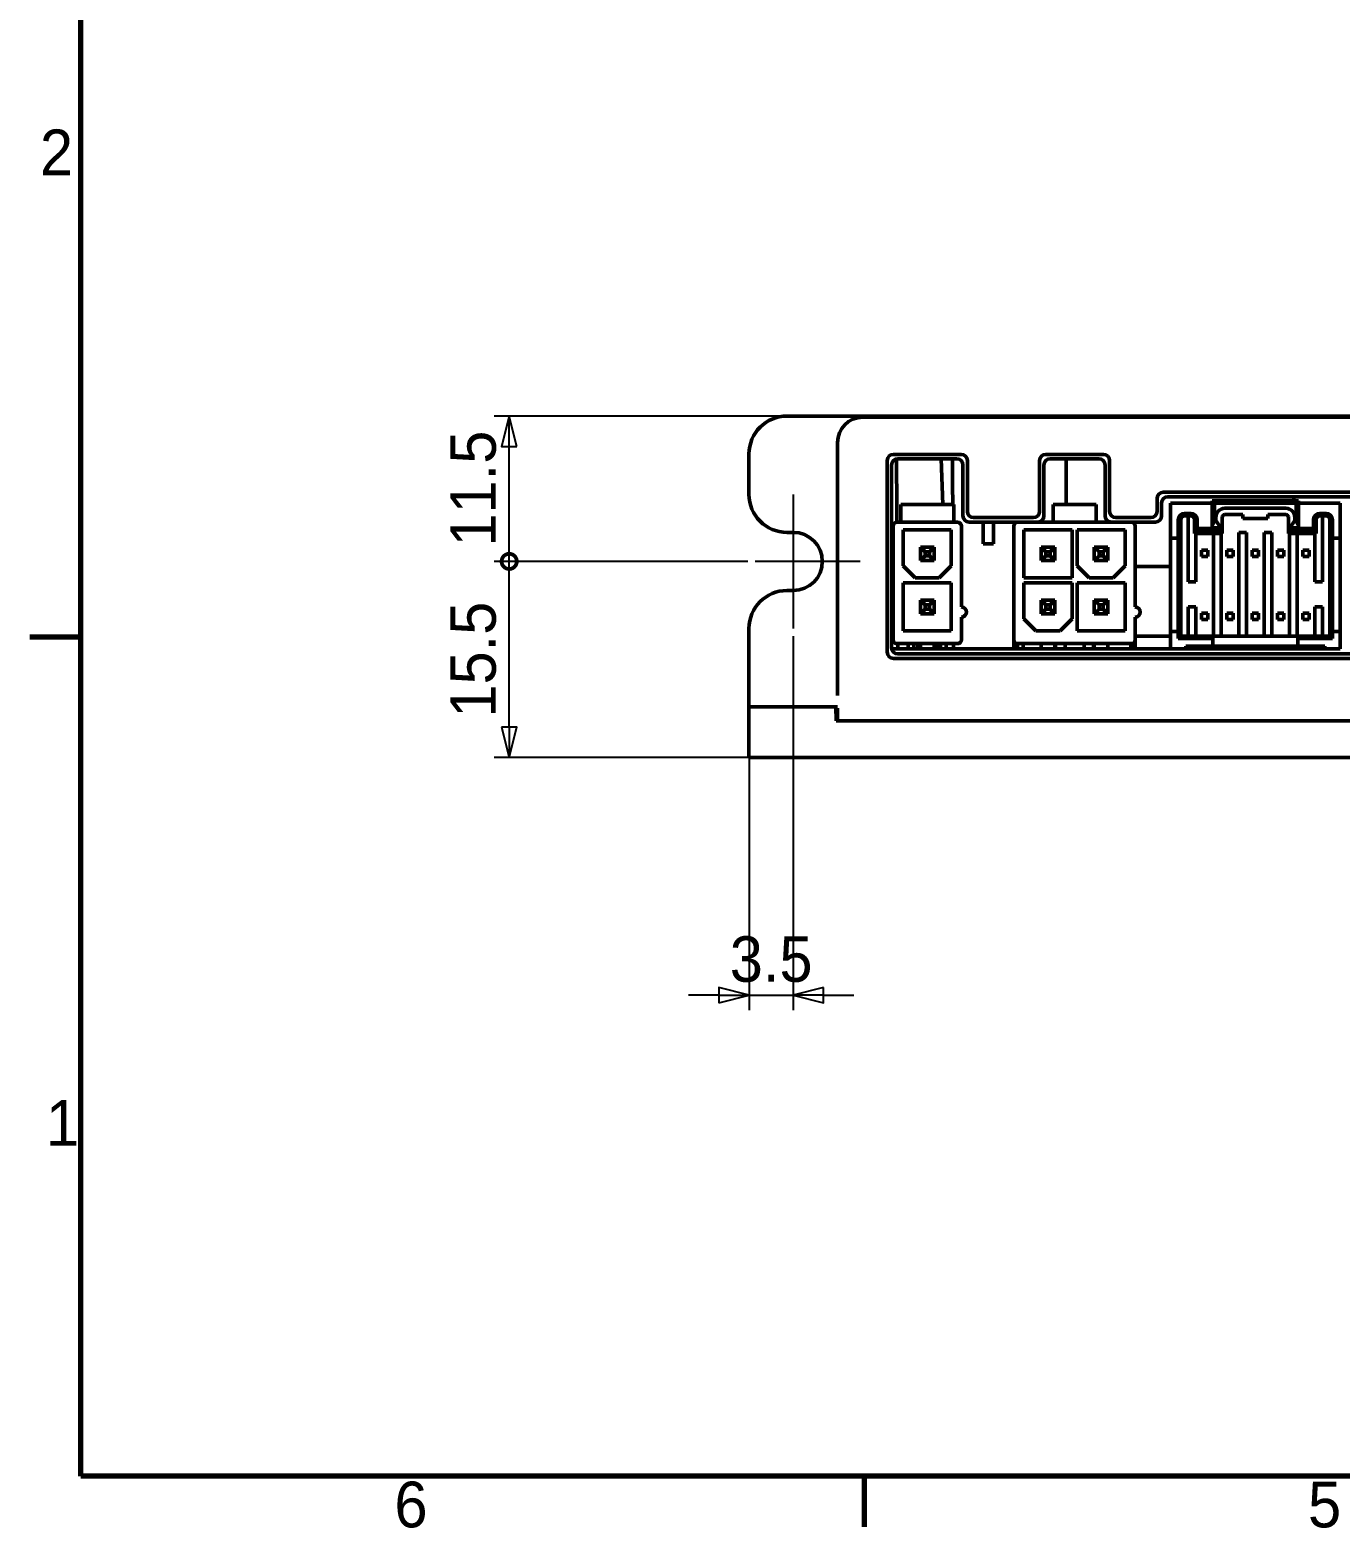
# Model space of a CAD drawing. Header units: millimetres. Extents: x 29 to 1149, y -40 to 354.
# Drawn here: x 34.9 to 138.5, y 53.9 to 172.4 of the extents above; entities that cross this region are included whole.
import ezdxf

# ---------------------------------------------------------------- set-up
doc = ezdxf.new("R2010")
doc.units = ezdxf.units.MM
doc.header["$LTSCALE"] = 1.2
doc.layers.get('0').update_dxf_attribs({"lineweight": 25})
doc.layers.add('경계(ISO)', color=7, linetype='Continuous', lineweight=70)
doc.layers.add('외형선(ISO)', color=7, linetype='Continuous', lineweight=50)
doc.layers.add('중심 표식(ISO)', color=3, linetype='Continuous', lineweight=25, true_color=0x00ff00)
doc.layers.add('치수(ISO)', color=1, linetype='Continuous', lineweight=25, true_color=0xff0000)
doc.styles.get("Standard").update_dxf_attribs({"font": ''})
doc.styles.add('레이블 문자 (JIS)', font='')
doc.styles.get('Standard').set_extended_font_data('Gulim')
doc.styles.get('레이블 문자 (JIS)').set_extended_font_data('Gulim')
doc.dimstyles.new('복사 대상기본값 (JIS)', dxfattribs={"dimscale": 1.2, "dimtxt": 3, "dimasz": 2, "dimexe": 1, "dimexo": 0.5, "dimgap": 0.8, "dimtad": 1, "dimdsep": 46, "dimtxsty": '레이블 문자 (JIS)', "dimblk": 'Filled-1', "dimcen": 0.09, "dimdle": 10, "dimclrd": 256, "dimclre": 256, "dimclrt": 256, "dimazin": 2, "dimtfac": 0.666667, "dimtmove": 0, "dimatfit": 3, "dimldrblk": 'OPEN', "dimfxl": 1, "dimtolj": 1, "dimtzin": 0, "dimlwd": -1, "dimlwe": -1, "dimarcsym": 0})

# ---------------------------------------------------------------- blocks, each defined once
blk = doc.blocks.new('Filled-1')
at = {"color": 0}
for p, q in [((0, 0), (-1, 0.25)), ((-1, 0.25), (-1, -0.25)), ((-1, 0), (0, 0)), ((-1, -0.25), (0, 0))]:
    blk.add_line(p, q, dxfattribs=at)
at = {"color": 0, "flags": 128}
blk.add_lwpolyline([(-1, -0.25), (0, 0), (-1, 0.25), (-1, -0.25)], dxfattribs=at)
at = {"color": 0}
blk.add_solid([(-1, -0.25), (0, 0), (-1, 0.25), (-1, -0.25)], dxfattribs=at)
blk = doc.blocks.new('*D15')
at = {"layer": 'Defpoints', "color": 0}
for p in [(95.3, 125.09), (91.8, 119.89), (95.3, 96.09)]:
    blk.add_point(p, dxfattribs=at)
at = {"layer": '치수(ISO)', "color": 7}
for p, q in [((95.3, 124.49), (95.3, 94.89)), ((91.8, 119.29), (91.8, 94.89)), ((89.4, 96.09), (87, 96.09)), ((91.8, 96.09), (95.3, 96.09)), ((97.7, 96.09), (100.1, 96.09))]:
    blk.add_line(p, q, dxfattribs=at)
at = {"layer": '치수(ISO)', "color": 7, "linetype": 'ByBlock', "xscale": 2.4, "yscale": 2.4, "zscale": 2.4}
blk.add_blockref('Filled-1', (91.8, 96.09), dxfattribs=at)
at = {"layer": '치수(ISO)', "color": 7, "linetype": 'ByBlock', "xscale": 2.4, "yscale": 2.4, "zscale": 2.4, "rotation": 180}
blk.add_blockref('Filled-1', (95.3, 96.09), dxfattribs=at)
at = {"layer": '치수(ISO)', "color": 7, "insert": (93.55, 100.74), "char_height": 3.6, "attachment_point": 2, "style": '레이블 문자 (JIS)'}
blk.add_mtext('\\A1;3.5', dxfattribs=at)
blk = doc.blocks.new('_Open')
at = {"color": 0, "linetype": 'ByBlock', "lineweight": -2}
for p, q in [((-1, 0.167), (0, 0)), ((-1, -0.167), (0, 0)), ((0, 0), (-1, 0))]:
    blk.add_line(p, q, dxfattribs=at)
blk = doc.blocks.new('_DotSmall')
at = {"color": 0, "linetype": 'ByBlock', "const_width": 0.5}
blk.add_lwpolyline([(-0.0625, 0, 1), (0.0625, 0, 1)], format="xyb", close=True, dxfattribs=at)
blk = doc.blocks.new('*D17')
at = {"layer": 'Defpoints', "color": 0}
for p in [(72.83, 130.39), (92.3, 130.39), (94.8, 114.89)]:
    blk.add_point(p, dxfattribs=at)
at = {"layer": '치수(ISO)', "color": 7}
for p, q in [((91.7, 130.39), (71.63, 130.39)), ((72.83, 117.29), (72.83, 130.39)), ((94.2, 114.89), (71.63, 114.89))]:
    blk.add_line(p, q, dxfattribs=at)
at = {"layer": '치수(ISO)', "color": 7, "linetype": 'ByBlock', "xscale": 2.4, "yscale": 2.4, "zscale": 2.4}
for name, p, rotation in [('_DotSmall', (72.83, 130.39), 90), ('Filled-1', (72.83, 114.89), 270)]:
    blk.add_blockref(name, p, dxfattribs=dict(at, rotation=rotation))
at = {"layer": '치수(ISO)', "color": 7, "insert": (68.17, 122.62), "char_height": 3.6, "attachment_point": 2, "rotation": 90, "style": '레이블 문자 (JIS)'}
blk.add_mtext('\\A1;15.5', dxfattribs=at)
blk = doc.blocks.new('*D19')
at = {"layer": 'Defpoints', "color": 0}
for p in [(72.83, 141.89), (94.8, 141.89), (92.3, 130.39)]:
    blk.add_point(p, dxfattribs=at)
at = {"layer": '치수(ISO)', "color": 7}
for p, q in [((94.2, 141.89), (71.63, 141.89)), ((72.83, 130.39), (72.83, 139.49)), ((91.7, 130.39), (71.63, 130.39))]:
    blk.add_line(p, q, dxfattribs=at)
at = {"layer": '치수(ISO)', "color": 7, "linetype": 'ByBlock', "xscale": 2.4, "yscale": 2.4, "zscale": 2.4}
for name, p, rotation in [('Filled-1', (72.83, 141.89), 90), ('_DotSmall', (72.83, 130.39), 270)]:
    blk.add_blockref(name, p, dxfattribs=dict(at, rotation=rotation))
at = {"layer": '치수(ISO)', "color": 7, "insert": (68.17, 136.15), "char_height": 3.6, "attachment_point": 2, "rotation": 90, "style": '레이블 문자 (JIS)'}
blk.add_mtext('\\A1;11.5', dxfattribs=at)
blk = doc.blocks.new('경계 Default Border')
at = {"layer": '경계(ISO)'}
for p, q in [((10, 74.25), (6.1, 74.25)), ((70, 10), (70, 6.1))]:
    blk.add_line(p, q, dxfattribs=at)
at = {"layer": '경계(ISO)', "flags": 128}
blk.add_lwpolyline([(10, 10), (10, 287), (410, 287), (410, 10), (10, 10)], dxfattribs=at)
at = {"layer": '경계(ISO)', "char_height": 3.5, "attachment_point": 7}
for s, insert in [('2', (6.86, 109.62)), ('1', (7.32, 35.29)), ('6', (34.01, 6.02)), ('5', (103.98, 6.02))]:
    blk.add_mtext(s, dxfattribs=dict(at, insert=insert))

msp = doc.modelspace()

# ---------------------------------------------------------------- linework, layer by layer
at = {"layer": '외형선(ISO)', "color": 7}
for p, q in [((94.7972, 141.8864), (129.7972, 141.8864)), ((100.7976, 141.7864), (100.7971, 141.7864)), ((213.7976, 141.7864), (100.7976, 141.7864)), ((129.7972, 141.8864), (130.7972, 141.8864)), ((129.7972, 141.7864), (129.7972, 141.8864)), ((183.7972, 141.8864), (130.7972, 141.8864)), ((91.7972, 135.6864), (91.7972, 138.8864)), ((98.7971, 139.7864), (98.7971, 119.8864)), ((108.575, 138.8562), (103.2201, 138.8562)), ((119.825, 138.8562), (115.2701, 138.8562)), ((98.7972, 138.2399), (98.7975, 138.2399)), ((98.7975, 138.2399), (98.7975, 137.274)), ((102.7277, 123.209), (102.7277, 138.3638)), ((103.0804, 138.0112), (103.0804, 123.5616)), ((103.5728, 138.5036), (108.2223, 138.5036)), ((106.9956, 138.5036), (107.1219, 134.8864)), ((108.7147, 133.996), (108.7147, 138.0112)), ((109.0674, 138.3638), (109.0674, 134.3486)), ((114.7777, 134.3486), (114.7777, 138.3638)), ((115.1304, 138.0112), (115.1304, 133.996)), ((115.6228, 138.5036), (119.4723, 138.5036)), ((116.8972, 138.5036), (116.8972, 134.8864)), ((119.9647, 133.996), (119.9647, 138.0112)), ((120.3174, 138.3638), (120.3174, 134.3486)), ((98.7975, 137.274), (98.7975, 135.7988)), ((98.7975, 135.7988), (98.7975, 134.8329)), ((124.0777, 134.3486), (124.0777, 135.3638)), ((124.5701, 135.8562), (176.375, 135.8562)), ((176.0223, 135.5036), (124.9228, 135.5036)), ((128.4222, 135.1864), (128.4222, 133.2364)), ((128.4222, 135.1864), (128.6222, 134.9864)), ((128.4222, 135.1864), (135.2722, 135.1864)), ((134.8972, 135.5036), (134.8972, 135.1864)), ((135.0722, 134.9864), (135.2722, 135.1864)), ((135.2722, 135.1864), (135.2722, 133.2364)), ((98.7975, 134.8329), (98.7972, 134.8329)), ((98.7972, 133.5806), (98.7972, 134.4466)), ((98.7972, 134.4466), (98.7972, 133.5806)), ((98.7972, 133.5806), (98.7972, 134.4466)), ((98.7972, 134.4466), (98.7973, 133.5806)), ((98.7972, 133.5806), (98.7972, 134.4466)), ((98.7972, 134.4466), (98.7972, 133.5806)), ((98.7972, 133.5806), (98.7972, 134.4466)), ((98.7972, 134.4466), (98.7972, 133.5806)), ((98.7973, 133.5806), (98.7974, 134.4466)), ((98.7973, 133.5806), (98.7973, 134.4466)), ((98.7973, 134.4466), (98.7973, 133.5806)), ((98.7973, 133.5806), (98.7973, 134.4466)), ((98.7973, 134.4466), (98.7973, 133.5806)), ((98.7973, 133.5806), (98.7973, 134.4466)), ((98.7973, 134.4466), (98.7973, 133.5806)), ((98.7973, 133.5806), (98.7973, 134.4466)), ((98.7973, 134.4466), (98.7973, 133.5806)), ((98.7974, 134.4466), (98.7974, 133.5806)), ((98.7974, 133.5806), (98.7974, 134.4466)), ((98.7974, 134.4466), (98.7974, 133.5806)), ((98.7974, 133.5806), (98.7974, 134.4466)), ((98.7974, 134.4466), (98.7974, 133.5806)), ((98.7974, 133.5806), (98.7974, 134.4466)), ((98.7974, 134.4466), (98.7974, 133.5806)), ((98.7974, 133.5806), (98.7975, 134.4466)), ((98.7974, 133.5806), (98.7974, 134.4466)), ((98.7974, 134.4466), (98.7974, 133.5806)), ((98.7975, 133.5806), (98.7975, 134.4466)), ((98.7975, 134.4466), (98.7975, 133.5806)), ((98.7975, 134.4466), (98.7975, 133.5806)), ((98.7975, 133.5806), (98.7975, 134.4466)), ((98.7975, 134.4466), (98.7975, 133.5806)), ((98.7975, 133.5806), (98.7975, 134.4466)), ((98.7975, 134.4466), (98.7975, 133.5806)), ((103.7972, 134.8864), (107.9972, 134.8864)), ((103.7972, 134.8864), (103.7972, 133.4864)), ((107.9972, 134.8864), (107.9972, 133.4864)), ((115.8472, 134.8864), (119.2472, 134.8864)), ((115.8472, 134.8864), (115.8472, 133.4864)), ((119.2472, 134.8864), (119.2472, 133.4864)), ((124.4304, 135.0112), (124.4304, 133.996)), ((125.1472, 134.9864), (125.1472, 132.2364)), ((125.1472, 134.9864), (128.4222, 134.9864)), ((126.7472, 134.1864), (126.2472, 134.1864)), ((126.7472, 133.9864), (126.2472, 133.9864)), ((126.5472, 133.9864), (126.5472, 128.7864)), ((128.6222, 134.9864), (135.0722, 134.9864)), ((128.6222, 134.9864), (128.6222, 133.6364)), ((128.7222, 133.6364), (128.7222, 133.8894)), ((129.2222, 133.0364), (129.2222, 133.8894)), ((129.4222, 134.5894), (134.2722, 134.5894)), ((130.8472, 134.0894), (129.4222, 134.0894)), ((130.8472, 134.0894), (130.8472, 133.7894)), ((132.8472, 133.7894), (132.8472, 134.0894)), ((134.2722, 134.0894), (132.8472, 134.0894)), ((134.4722, 133.8894), (134.4722, 133.0364)), ((134.9722, 133.8894), (134.9722, 133.6364)), ((135.0722, 134.9864), (135.0722, 133.6364)), ((135.2722, 134.9864), (138.5472, 134.9864)), ((137.4472, 134.1864), (136.9472, 134.1864)), ((137.4472, 133.9864), (136.9472, 133.9864)), ((137.1472, 128.7864), (137.1472, 133.9864)), ((138.5472, 134.9864), (138.5472, 132.2364)), ((98.7972, 131.8486), (98.7972, 133.5806)), ((98.7972, 131.8486), (98.7972, 133.5806)), ((98.7972, 131.8486), (98.7972, 133.5806)), ((98.7972, 131.8486), (98.7972, 133.5806)), ((98.7972, 133.5806), (98.7972, 133.5806)), ((98.7972, 133.5806), (98.7972, 133.5806)), ((98.7972, 133.5806), (98.7973, 133.5806)), ((98.7972, 133.5806), (98.7972, 133.5806)), ((98.7973, 131.8486), (98.7973, 133.5806)), ((98.7973, 131.8486), (98.7973, 133.5806)), ((98.7973, 131.8486), (98.7973, 133.5806)), ((98.7973, 131.8486), (98.7973, 133.5806)), ((98.7973, 131.8486), (98.7973, 133.5806)), ((98.7973, 133.5806), (98.7973, 133.5806)), ((98.7973, 133.5806), (98.7973, 133.5806)), ((98.7973, 133.5806), (98.7973, 133.5806)), ((98.7973, 133.5806), (98.7973, 133.5806)), ((98.7973, 133.5806), (98.7974, 133.5806)), ((98.7974, 131.8486), (98.7974, 133.5806)), ((98.7974, 131.8486), (98.7974, 133.5806)), ((98.7974, 131.8486), (98.7974, 133.5806)), ((98.7974, 131.8486), (98.7974, 133.5806)), ((98.7974, 131.8486), (98.7974, 133.5806)), ((98.7974, 133.5806), (98.7974, 133.5806)), ((98.7974, 133.5806), (98.7975, 133.5806)), ((98.7974, 133.5806), (98.7974, 133.5806)), ((98.7974, 133.5806), (98.7974, 133.5806)), ((98.7974, 133.5806), (98.7974, 133.5806)), ((98.7975, 131.8486), (98.7975, 133.5806)), ((98.7975, 133.5806), (98.7975, 131.8486)), ((98.7975, 131.8486), (98.7975, 133.5806)), ((98.7975, 131.8486), (98.7975, 133.5806)), ((98.7975, 133.5806), (98.7975, 133.5806)), ((98.7975, 133.5806), (98.7975, 133.5806)), ((98.7975, 133.5806), (98.7975, 133.5806)), ((103.1972, 124.1864), (103.1972, 133.1864)), ((103.4972, 133.4864), (103.7972, 133.4864)), ((103.7972, 133.4864), (107.9972, 133.4864)), ((103.9972, 132.8864), (103.9972, 130.0364)), ((107.7972, 132.8864), (103.9972, 132.8864)), ((107.7972, 130.0364), (107.7972, 132.8864)), ((107.9972, 133.4864), (108.2972, 133.4864)), ((108.5972, 133.1864), (108.5972, 126.7864)), ((114.638, 133.5036), (109.2071, 133.5036)), ((109.5598, 133.8562), (114.2853, 133.8562)), ((110.3152, 133.5036), (110.3302, 131.7864)), ((111.1452, 133.5036), (111.1302, 131.7864)), ((112.7472, 124.1864), (112.7472, 133.1864)), ((113.0472, 133.4864), (115.8472, 133.4864)), ((113.5378, 133.4864), (113.5379, 133.5036)), ((113.5472, 132.8864), (113.5472, 129.0864)), ((117.3472, 132.8864), (113.5472, 132.8864)), ((114.2901, 133.5036), (114.2895, 133.4864)), ((115.8472, 133.4864), (119.2472, 133.4864)), ((117.3472, 129.0864), (117.3472, 132.8864)), ((117.7472, 132.8864), (117.7472, 130.0364)), ((121.5472, 132.8864), (117.7472, 132.8864)), ((119.2472, 133.4864), (122.0472, 133.4864)), ((123.938, 133.5036), (120.4571, 133.5036)), ((120.8098, 133.8562), (123.5853, 133.8562)), ((121.5472, 130.0364), (121.5472, 132.8864)), ((122.3472, 133.1864), (122.3472, 126.7864)), ((125.7472, 132.2364), (125.7472, 133.6864)), ((125.9472, 133.6864), (125.9472, 132.4364)), ((127.0472, 132.8864), (127.0472, 133.6864)), ((127.1472, 132.8864), (127.0472, 132.8864)), ((127.0472, 132.5944), (127.0472, 132.8864)), ((127.1472, 132.8864), (127.2472, 132.9864)), ((127.1472, 132.8864), (129.2222, 132.8864)), ((127.2472, 132.9864), (127.2472, 133.6864)), ((127.2472, 132.9864), (129.2222, 132.9864)), ((128.4222, 133.2364), (128.6222, 133.6364)), ((128.4222, 133.0364), (128.4222, 133.2364)), ((129.1222, 133.0364), (128.4222, 133.0364)), ((128.7222, 133.6364), (128.6222, 133.6364)), ((128.7222, 133.6364), (129.1222, 133.0364)), ((129.2222, 133.0364), (129.1222, 133.0364)), ((129.2222, 132.9864), (129.2222, 133.0364)), ((129.2222, 132.9864), (129.2222, 132.8864)), ((129.2222, 132.5864), (129.2222, 132.8864)), ((132.8472, 133.7894), (130.8472, 133.7894)), ((134.4722, 133.0364), (134.4722, 132.9864)), ((134.5722, 133.0364), (134.4722, 133.0364)), ((136.4472, 132.9864), (134.4722, 132.9864)), ((134.4722, 132.8864), (134.4722, 132.9864)), ((134.4722, 132.8864), (134.4722, 132.5864)), ((136.5472, 132.8864), (134.4722, 132.8864)), ((134.5722, 133.0364), (134.9722, 133.6364)), ((135.2722, 133.0364), (134.5722, 133.0364)), ((135.0722, 133.6364), (134.9722, 133.6364)), ((135.0722, 133.6364), (135.2722, 133.2364)), ((135.2722, 133.2364), (135.2722, 133.0364)), ((136.4472, 132.9864), (136.4472, 133.6864)), ((136.4472, 132.9864), (136.5472, 132.8864)), ((136.5472, 132.8864), (136.6472, 132.8864)), ((136.6472, 132.8864), (136.6472, 133.6864)), ((136.6472, 132.8864), (136.6472, 132.5944)), ((137.7472, 132.4364), (137.7472, 133.6864)), ((137.9472, 133.6864), (137.9472, 132.2364)), ((94.7972, 132.6864), (95.2972, 132.6864)), ((98.7972, 130.9825), (98.7972, 131.8486)), ((98.7972, 131.8486), (98.7972, 130.9825)), ((98.7973, 131.8486), (98.7972, 130.9825)), ((98.7972, 130.9825), (98.7972, 131.8486)), ((98.7972, 131.8486), (98.7972, 130.9825)), ((98.7972, 130.9825), (98.7972, 131.8486)), ((98.7972, 131.8486), (98.7972, 130.9825)), ((98.7972, 130.9825), (98.7972, 131.8486)), ((98.7972, 131.8486), (98.7972, 131.8486)), ((98.7972, 131.8486), (98.7972, 131.8486)), ((98.7972, 131.8486), (98.7973, 131.8486)), ((98.7972, 131.8486), (98.7972, 131.8486)), ((98.7974, 130.9825), (98.7973, 131.8486)), ((98.7973, 131.8486), (98.7973, 130.9825)), ((98.7973, 130.9825), (98.7973, 131.8486)), ((98.7973, 130.9825), (98.7973, 131.8486)), ((98.7973, 131.8486), (98.7973, 130.9825)), ((98.7973, 131.8486), (98.7973, 130.9825)), ((98.7973, 130.9825), (98.7973, 131.8486)), ((98.7973, 130.9825), (98.7973, 131.8486)), ((98.7973, 131.8486), (98.7973, 130.9825)), ((98.7973, 131.8486), (98.7973, 131.8486)), ((98.7973, 131.8486), (98.7973, 131.8486)), ((98.7973, 131.8486), (98.7973, 131.8486)), ((98.7973, 131.8486), (98.7973, 131.8486)), ((98.7973, 131.8486), (98.7974, 131.8486)), ((98.7974, 131.8486), (98.7974, 130.9825)), ((98.7974, 131.8486), (98.7974, 130.9825)), ((98.7974, 130.9825), (98.7974, 131.8486)), ((98.7974, 131.8486), (98.7974, 130.9825)), ((98.7974, 130.9825), (98.7974, 131.8486)), ((98.7974, 131.8486), (98.7974, 130.9825)), ((98.7974, 130.9825), (98.7974, 131.8486)), ((98.7975, 130.9825), (98.7974, 131.8486)), ((98.7974, 130.9825), (98.7974, 131.8486)), ((98.7974, 131.8486), (98.7974, 130.9825)), ((98.7974, 131.8486), (98.7974, 131.8486)), ((98.7974, 131.8486), (98.7975, 131.8486)), ((98.7974, 131.8486), (98.7974, 131.8486)), ((98.7974, 131.8486), (98.7974, 131.8486)), ((98.7974, 131.8486), (98.7974, 131.8486)), ((98.7975, 130.9825), (98.7975, 131.8486)), ((98.7975, 131.8486), (98.7975, 130.9825)), ((98.7975, 131.8486), (98.7975, 130.9825)), ((98.7975, 131.8486), (98.7975, 130.9825)), ((98.7975, 130.9825), (98.7975, 131.8486)), ((98.7975, 130.9825), (98.7975, 131.8486)), ((98.7975, 131.8486), (98.7975, 130.9825)), ((98.7975, 131.8486), (98.7975, 131.8486)), ((98.7975, 131.8486), (98.7975, 131.8486)), ((98.7975, 131.8486), (98.7975, 131.8486)), ((105.3622, 131.5214), (106.4322, 131.5214)), ((105.3622, 130.4514), (105.3622, 131.5214)), ((105.7322, 131.1514), (105.3622, 131.5214)), ((106.0622, 131.1514), (106.4322, 131.5214)), ((106.4322, 131.5214), (106.4322, 130.4514)), ((111.1302, 131.7864), (110.3302, 131.7864)), ((114.9122, 131.5214), (115.9822, 131.5214)), ((114.9122, 130.4514), (114.9122, 131.5214)), ((115.2822, 131.1514), (114.9122, 131.5214)), ((115.6122, 131.1514), (115.9822, 131.5214)), ((115.9822, 131.5214), (115.9822, 130.4514)), ((119.1122, 131.5214), (120.1822, 131.5214)), ((119.1122, 130.4514), (119.1122, 131.5214)), ((119.4822, 131.1514), (119.1122, 131.5214)), ((119.8122, 131.1514), (120.1822, 131.5214)), ((120.1822, 131.5214), (120.1822, 130.4514)), ((125.1472, 132.2364), (125.1472, 131.4364)), ((125.1472, 132.2364), (125.7472, 132.2364)), ((125.7472, 132.2364), (125.9472, 132.4364)), ((125.7472, 131.4364), (125.7472, 132.2364)), ((125.9472, 131.4364), (125.9472, 132.4364)), ((127.1472, 132.5944), (127.0472, 132.5944)), ((127.1472, 128.7864), (127.1472, 132.5944)), ((127.1472, 132.5864), (128.5472, 132.5864)), ((128.5472, 132.5944), (129.1472, 132.5944)), ((128.5472, 132.5944), (128.5472, 124.4864)), ((129.1472, 132.5944), (129.1472, 124.4864)), ((129.1472, 132.5864), (129.2222, 132.5864)), ((130.5472, 132.6864), (130.5472, 124.4864)), ((130.5472, 132.6864), (131.1472, 132.6864)), ((131.1472, 132.6864), (131.1472, 124.4864)), ((132.5472, 132.6864), (132.5472, 124.4864)), ((132.5472, 132.6864), (133.1472, 132.6864)), ((133.1472, 132.6864), (133.1472, 124.4864)), ((134.5472, 132.5864), (134.4722, 132.5864)), ((134.5472, 132.5944), (134.5472, 124.4864)), ((134.5472, 132.5944), (135.1472, 132.5944)), ((135.1472, 132.5944), (135.1472, 124.4864)), ((136.5472, 132.5864), (135.1472, 132.5864)), ((136.5472, 132.5944), (136.6472, 132.5944)), ((136.5472, 132.5944), (136.5472, 128.7864)), ((137.9472, 132.2364), (137.7472, 132.4364)), ((137.7472, 131.4364), (137.7472, 132.4364)), ((137.9472, 132.2364), (138.5472, 132.2364)), ((137.9472, 131.4364), (137.9472, 132.2364)), ((138.5472, 132.2364), (138.5472, 131.4364)), ((98.7972, 130.1165), (98.7972, 130.9825)), ((98.7972, 130.9825), (98.7972, 130.1165)), ((98.7972, 130.1165), (98.7972, 130.9825)), ((98.7972, 130.9825), (98.7972, 130.1165)), ((98.7972, 130.1165), (98.7972, 130.9825)), ((98.7972, 130.9825), (98.7972, 130.1165)), ((98.7973, 130.1165), (98.7973, 130.9825)), ((98.7973, 130.9825), (98.7973, 130.1165)), ((98.7973, 130.1165), (98.7973, 130.9825)), ((98.7973, 130.9825), (98.7973, 130.1165)), ((98.7973, 130.1165), (98.7973, 130.9825)), ((98.7973, 130.9825), (98.7973, 130.1165)), ((98.7973, 130.1165), (98.7973, 130.9825)), ((98.7973, 130.9825), (98.7973, 130.1165)), ((98.7973, 130.1165), (98.7973, 130.9825)), ((98.7973, 130.9825), (98.7973, 130.1165)), ((98.7974, 130.1165), (98.7974, 130.9825)), ((98.7974, 130.9825), (98.7974, 130.1165)), ((98.7974, 130.1165), (98.7974, 130.9825)), ((98.7974, 130.9825), (98.7974, 130.1165)), ((98.7974, 130.1165), (98.7974, 130.9825)), ((98.7974, 130.9825), (98.7974, 130.1165)), ((98.7974, 130.1165), (98.7974, 130.9825)), ((98.7974, 130.9825), (98.7974, 130.1165)), ((98.7974, 130.1165), (98.7974, 130.9825)), ((98.7974, 130.9825), (98.7974, 130.1165)), ((98.7975, 130.1165), (98.7975, 130.9825)), ((98.7975, 130.9825), (98.7975, 130.1165)), ((98.7975, 130.1165), (98.7975, 130.9825)), ((98.7975, 130.9825), (98.7975, 130.1165)), ((98.7975, 130.1165), (98.7975, 130.9825)), ((98.7975, 130.9825), (98.7975, 130.1165)), ((105.7322, 130.8214), (105.3622, 130.4514)), ((105.3622, 130.4514), (106.4322, 130.4514)), ((105.7322, 130.8214), (105.7322, 131.1514)), ((105.7322, 131.1514), (106.0622, 131.1514)), ((105.7322, 130.8214), (106.0622, 130.8214)), ((106.0622, 131.1514), (106.0622, 130.8214)), ((106.0622, 130.8214), (106.4322, 130.4514)), ((115.2822, 130.8214), (114.9122, 130.4514)), ((114.9122, 130.4514), (115.9822, 130.4514)), ((115.2822, 130.8214), (115.2822, 131.1514)), ((115.2822, 131.1514), (115.6122, 131.1514)), ((115.2822, 130.8214), (115.6122, 130.8214)), ((115.6122, 131.1514), (115.6122, 130.8214)), ((115.6122, 130.8214), (115.9822, 130.4514)), ((119.4822, 130.8214), (119.1122, 130.4514)), ((119.1122, 130.4514), (120.1822, 130.4514)), ((119.4822, 130.8214), (119.4822, 131.1514)), ((119.4822, 131.1514), (119.8122, 131.1514)), ((119.4822, 130.8214), (119.8122, 130.8214)), ((119.8122, 131.1514), (119.8122, 130.8214)), ((119.8122, 130.8214), (120.1822, 130.4514)), ((125.1472, 131.4364), (125.1472, 125.6364)), ((125.7472, 131.4364), (125.7472, 125.6364)), ((125.9472, 131.4364), (125.9472, 125.6364)), ((127.5972, 131.2864), (127.5972, 130.7864)), ((127.5972, 131.2864), (128.0972, 131.2864)), ((127.5972, 130.7864), (128.0972, 130.7864)), ((128.0972, 131.2864), (128.0972, 130.7864)), ((129.5972, 131.2864), (129.5972, 130.7864)), ((129.5972, 131.2864), (130.0972, 131.2864)), ((129.5972, 130.7864), (130.0972, 130.7864)), ((130.0972, 131.2864), (130.0972, 130.7864)), ((131.5972, 130.7864), (131.5972, 131.2864)), ((132.0972, 131.2864), (131.5972, 131.2864)), ((132.0972, 130.7864), (131.5972, 130.7864)), ((132.0972, 130.7864), (132.0972, 131.2864)), ((133.5972, 131.2864), (133.5972, 130.7864)), ((133.5972, 131.2864), (134.0972, 131.2864)), ((133.5972, 130.7864), (134.0972, 130.7864)), ((134.0972, 131.2864), (134.0972, 130.7864)), ((135.5972, 131.2864), (135.5972, 130.7864)), ((135.5972, 131.2864), (136.0972, 131.2864)), ((135.5972, 130.7864), (136.0972, 130.7864)), ((136.0972, 131.2864), (136.0972, 130.7864)), ((137.7472, 131.4364), (137.7472, 125.6364)), ((137.9472, 131.4364), (137.9472, 125.6364)), ((138.5472, 131.4364), (138.5472, 125.6364)), ((98.7972, 128.3845), (98.7972, 130.1165)), ((98.7972, 128.3845), (98.7972, 130.1165)), ((98.7972, 128.3845), (98.7972, 130.1165)), ((98.7972, 130.1165), (98.7972, 130.1165)), ((98.7972, 130.1165), (98.7973, 130.1165)), ((98.7972, 130.1165), (98.7972, 130.1165)), ((98.7973, 128.3845), (98.7973, 130.1165)), ((98.7973, 128.3845), (98.7973, 130.1165)), ((98.7973, 128.3845), (98.7973, 130.1165)), ((98.7973, 128.3845), (98.7973, 130.1165)), ((98.7973, 128.3845), (98.7973, 130.1165)), ((98.7973, 130.1165), (98.7973, 130.1165)), ((98.7973, 130.1165), (98.7973, 130.1165)), ((98.7973, 130.1165), (98.7973, 130.1165)), ((98.7973, 130.1165), (98.7974, 130.1165)), ((98.7973, 130.1165), (98.7973, 130.1165)), ((98.7974, 128.3845), (98.7974, 130.1165)), ((98.7974, 128.3845), (98.7974, 130.1165)), ((98.7974, 128.3845), (98.7974, 130.1165)), ((98.7974, 128.3845), (98.7974, 130.1165)), ((98.7974, 128.3845), (98.7974, 130.1165)), ((98.7974, 130.1165), (98.7974, 130.1165)), ((98.7974, 130.1165), (98.7974, 130.1165)), ((98.7974, 130.1165), (98.7974, 130.1165)), ((98.7974, 130.1165), (98.7975, 130.1165)), ((98.7974, 130.1165), (98.7974, 130.1165)), ((98.7975, 128.3845), (98.7975, 130.1165)), ((98.7975, 128.3845), (98.7975, 130.1165)), ((98.7975, 130.1165), (98.7975, 128.3845)), ((98.7975, 128.3845), (98.7975, 130.1165)), ((98.7975, 130.1165), (98.7975, 130.1165)), ((98.7975, 130.1165), (98.7975, 130.1165)), ((98.7975, 130.1165), (98.7975, 130.1165)), ((103.9972, 130.0364), (104.9472, 129.0864)), ((106.8472, 129.0864), (107.7972, 130.0364)), ((117.7472, 130.0364), (118.6972, 129.0864)), ((120.5972, 129.0864), (121.5472, 130.0364)), ((125.1472, 129.9864), (122.3472, 129.9864)), ((95.2972, 128.0864), (94.7972, 128.0864)), ((98.7972, 128.3845), (98.7972, 127.5184)), ((98.7972, 127.5184), (98.7972, 128.3845)), ((98.7972, 127.5184), (98.7972, 128.3845)), ((98.7972, 128.3845), (98.7972, 127.5184)), ((98.7972, 128.3845), (98.7972, 127.5184)), ((98.7972, 127.5184), (98.7972, 128.3845)), ((98.7972, 128.3845), (98.7972, 128.3845)), ((98.7972, 128.3845), (98.7973, 128.3845)), ((98.7972, 128.3845), (98.7972, 128.3845)), ((98.7973, 127.5184), (98.7973, 128.3845)), ((98.7973, 128.3845), (98.7973, 127.5184)), ((98.7973, 127.5184), (98.7973, 128.3845)), ((98.7973, 128.3845), (98.7973, 127.5184)), ((98.7973, 128.3845), (98.7973, 127.5184)), ((98.7973, 127.5184), (98.7973, 128.3845)), ((98.7973, 127.5184), (98.7973, 128.3845)), ((98.7973, 128.3845), (98.7973, 127.5184)), ((98.7973, 128.3845), (98.7973, 127.5184)), ((98.7973, 127.5184), (98.7973, 128.3845)), ((98.7973, 128.3845), (98.7973, 128.3845)), ((98.7973, 128.3845), (98.7973, 128.3845)), ((98.7973, 128.3845), (98.7973, 128.3845)), ((98.7973, 128.3845), (98.7974, 128.3845)), ((98.7973, 128.3845), (98.7973, 128.3845)), ((98.7974, 127.5184), (98.7974, 128.3845)), ((98.7974, 128.3845), (98.7974, 127.5184)), ((98.7974, 128.3845), (98.7974, 127.5184)), ((98.7974, 127.5184), (98.7974, 128.3845)), ((98.7974, 128.3845), (98.7974, 127.5184)), ((98.7974, 127.5184), (98.7974, 128.3845)), ((98.7974, 128.3845), (98.7974, 127.5184)), ((98.7974, 127.5184), (98.7974, 128.3845)), ((98.7974, 127.5184), (98.7974, 128.3845)), ((98.7974, 128.3845), (98.7974, 127.5184)), ((98.7974, 128.3845), (98.7974, 128.3845)), ((98.7974, 128.3845), (98.7974, 128.3845)), ((98.7974, 128.3845), (98.7974, 128.3845)), ((98.7974, 128.3845), (98.7975, 128.3845)), ((98.7974, 128.3845), (98.7974, 128.3845)), ((98.7975, 127.5184), (98.7975, 128.3845)), ((98.7975, 128.3845), (98.7975, 127.5184)), ((98.7975, 128.3845), (98.7975, 127.5184)), ((98.7975, 127.5184), (98.7975, 128.3845)), ((98.7975, 127.5184), (98.7975, 128.3845)), ((98.7975, 128.3845), (98.7975, 127.5184)), ((98.7975, 128.3845), (98.7975, 128.3845)), ((98.7975, 128.3845), (98.7975, 128.3845)), ((98.7975, 128.3845), (98.7975, 128.3845)), ((103.9972, 128.6864), (103.9972, 124.8864)), ((107.7972, 128.6864), (103.9972, 128.6864)), ((104.9472, 129.0864), (106.8472, 129.0864)), ((107.7972, 124.8864), (107.7972, 128.6864)), ((113.5472, 129.0864), (117.3472, 129.0864)), ((113.5472, 128.6864), (113.5472, 125.8364)), ((117.3472, 128.6864), (113.5472, 128.6864)), ((117.3472, 125.8364), (117.3472, 128.6864)), ((117.7472, 128.6864), (117.7472, 124.8864)), ((121.5472, 128.6864), (117.7472, 128.6864)), ((118.6972, 129.0864), (120.5972, 129.0864)), ((121.5472, 124.8864), (121.5472, 128.6864)), ((126.5472, 128.7864), (127.1472, 128.7864)), ((136.5472, 128.7864), (137.1472, 128.7864)), ((98.7972, 126.6524), (98.7972, 127.5184)), ((98.7972, 127.5184), (98.7972, 126.6524)), ((98.7972, 126.6524), (98.7972, 127.5184)), ((98.7972, 127.5184), (98.7972, 126.6524)), ((98.7972, 126.6524), (98.7972, 127.5184)), ((98.7972, 127.5184), (98.7973, 126.6524)), ((98.7972, 126.6524), (98.7972, 127.5184)), ((98.7972, 127.5184), (98.7972, 126.6524)), ((98.7973, 126.6524), (98.7974, 127.5184)), ((98.7973, 126.6524), (98.7973, 127.5184)), ((98.7973, 127.5184), (98.7973, 126.6524)), ((98.7973, 126.6524), (98.7973, 127.5184)), ((98.7973, 127.5184), (98.7973, 126.6524)), ((98.7973, 126.6524), (98.7973, 127.5184)), ((98.7973, 127.5184), (98.7973, 126.6524)), ((98.7973, 126.6524), (98.7973, 127.5184)), ((98.7973, 127.5184), (98.7973, 126.6524)), ((98.7974, 126.6524), (98.7974, 127.5184)), ((98.7974, 127.5184), (98.7974, 126.6524)), ((98.7974, 127.5184), (98.7974, 126.6524)), ((98.7974, 126.6524), (98.7974, 127.5184)), ((98.7974, 127.5184), (98.7974, 126.6524)), ((98.7974, 126.6524), (98.7975, 127.5184)), ((98.7974, 126.6524), (98.7974, 127.5184)), ((98.7974, 127.5184), (98.7974, 126.6524)), ((98.7974, 126.6524), (98.7974, 127.5184)), ((98.7974, 127.5184), (98.7974, 126.6524)), ((98.7975, 127.5184), (98.7975, 126.6524)), ((98.7975, 126.6524), (98.7975, 127.5184)), ((98.7975, 127.5184), (98.7975, 126.6524)), ((98.7975, 126.6524), (98.7975, 127.5184)), ((98.7975, 127.5184), (98.7975, 126.6524)), ((98.7975, 126.6524), (98.7975, 127.5184)), ((98.7975, 127.5184), (98.7975, 126.6524)), ((105.3622, 126.2514), (105.3622, 127.3214)), ((105.7322, 126.9514), (105.3622, 127.3214)), ((105.3622, 127.3214), (106.4322, 127.3214)), ((105.7322, 126.6214), (105.7322, 126.9514)), ((105.7322, 126.9514), (106.0622, 126.9514)), ((106.0622, 126.9514), (106.4322, 127.3214)), ((106.0622, 126.9514), (106.0622, 126.6214)), ((106.4322, 127.3214), (106.4322, 126.2514)), ((114.9122, 126.2514), (114.9122, 127.3214)), ((115.2822, 126.9514), (114.9122, 127.3214)), ((114.9122, 127.3214), (115.9822, 127.3214)), ((115.2822, 126.6214), (115.2822, 126.9514)), ((115.2822, 126.9514), (115.6122, 126.9514)), ((115.6122, 126.9514), (115.9822, 127.3214)), ((115.6122, 126.9514), (115.6122, 126.6214)), ((115.9822, 127.3214), (115.9822, 126.2514)), ((119.1122, 126.2514), (119.1122, 127.3214)), ((119.4822, 126.9514), (119.1122, 127.3214)), ((119.1122, 127.3214), (120.1822, 127.3214)), ((119.4822, 126.6214), (119.4822, 126.9514)), ((119.4822, 126.9514), (119.8122, 126.9514)), ((119.8122, 126.9514), (120.1822, 127.3214)), ((119.8122, 126.9514), (119.8122, 126.6214)), ((120.1822, 127.3214), (120.1822, 126.2514)), ((127.1472, 126.7864), (126.5472, 126.7864)), ((126.5472, 126.7864), (126.5472, 124.4864)), ((127.1472, 124.4864), (127.1472, 126.7864)), ((137.1472, 126.7864), (136.5472, 126.7864)), ((136.5472, 126.7864), (136.5472, 124.4864)), ((137.1472, 124.4864), (137.1472, 126.7864)), ((98.7972, 124.9204), (98.7972, 126.6524)), ((98.7972, 124.9204), (98.7972, 126.6524)), ((98.7972, 124.9204), (98.7972, 126.6524)), ((98.7972, 124.9204), (98.7972, 126.6524)), ((98.7972, 126.6524), (98.7972, 126.6524)), ((98.7972, 126.6524), (98.7973, 126.6524)), ((98.7972, 126.6524), (98.7972, 126.6524)), ((98.7972, 126.6524), (98.7972, 126.6524)), ((98.7973, 124.9204), (98.7973, 126.6524)), ((98.7973, 124.9204), (98.7973, 126.6524)), ((98.7973, 124.9204), (98.7973, 126.6524)), ((98.7973, 124.9204), (98.7973, 126.6524)), ((98.7973, 124.9204), (98.7973, 126.6524)), ((98.7973, 126.6524), (98.7973, 126.6524)), ((98.7973, 126.6524), (98.7973, 126.6524)), ((98.7973, 126.6524), (98.7973, 126.6524)), ((98.7973, 126.6524), (98.7973, 126.6524)), ((98.7973, 126.6524), (98.7974, 126.6524)), ((98.7974, 124.9204), (98.7974, 126.6524)), ((98.7974, 124.9204), (98.7974, 126.6524)), ((98.7974, 124.9204), (98.7974, 126.6524)), ((98.7974, 124.9204), (98.7974, 126.6524)), ((98.7974, 124.9204), (98.7974, 126.6524)), ((98.7974, 126.6524), (98.7974, 126.6524)), ((98.7974, 126.6524), (98.7974, 126.6524)), ((98.7974, 126.6524), (98.7975, 126.6524)), ((98.7974, 126.6524), (98.7974, 126.6524)), ((98.7974, 126.6524), (98.7974, 126.6524)), ((98.7975, 124.9204), (98.7975, 126.6524)), ((98.7975, 124.9204), (98.7975, 126.6524)), ((98.7975, 126.6524), (98.7975, 124.9204)), ((98.7975, 124.9204), (98.7975, 126.6524)), ((98.7975, 126.6524), (98.7975, 126.6524)), ((98.7975, 126.6524), (98.7975, 126.6524)), ((98.7975, 126.6524), (98.7975, 126.6524)), ((105.7322, 126.6214), (105.3622, 126.2514)), ((105.3622, 126.2514), (106.4322, 126.2514)), ((105.7322, 126.6214), (106.0622, 126.6214)), ((106.0622, 126.6214), (106.4322, 126.2514)), ((108.5972, 125.9864), (108.5972, 124.1864)), ((113.5472, 125.8364), (114.4972, 124.8864)), ((115.2822, 126.6214), (114.9122, 126.2514)), ((114.9122, 126.2514), (115.9822, 126.2514)), ((115.2822, 126.6214), (115.6122, 126.6214)), ((115.6122, 126.6214), (115.9822, 126.2514)), ((116.3972, 124.8864), (117.3472, 125.8364)), ((119.4822, 126.6214), (119.1122, 126.2514)), ((119.1122, 126.2514), (120.1822, 126.2514)), ((119.4822, 126.6214), (119.8122, 126.6214)), ((119.8122, 126.6214), (120.1822, 126.2514)), ((122.3472, 125.9864), (122.3472, 124.1864)), ((125.1472, 125.6364), (125.1472, 124.8364)), ((125.7472, 124.8364), (125.7472, 125.6364)), ((125.9472, 124.6364), (125.9472, 125.6364)), ((127.5972, 126.2864), (127.5972, 125.7864)), ((127.5972, 126.2864), (128.0972, 126.2864)), ((127.5972, 125.7864), (128.0972, 125.7864)), ((128.0972, 126.2864), (128.0972, 125.7864)), ((129.5972, 126.2864), (129.5972, 125.7864)), ((129.5972, 126.2864), (130.0972, 126.2864)), ((129.5972, 125.7864), (130.0972, 125.7864)), ((130.0972, 126.2864), (130.0972, 125.7864)), ((132.0972, 126.2864), (131.5972, 126.2864)), ((131.5972, 125.7864), (131.5972, 126.2864)), ((132.0972, 125.7864), (131.5972, 125.7864)), ((132.0972, 125.7864), (132.0972, 126.2864)), ((133.5972, 126.2864), (133.5972, 125.7864)), ((133.5972, 126.2864), (134.0972, 126.2864)), ((133.5972, 125.7864), (134.0972, 125.7864)), ((134.0972, 126.2864), (134.0972, 125.7864)), ((135.5972, 126.2864), (135.5972, 125.7864)), ((135.5972, 126.2864), (136.0972, 126.2864)), ((135.5972, 125.7864), (136.0972, 125.7864)), ((136.0972, 126.2864), (136.0972, 125.7864)), ((137.7472, 124.6364), (137.7472, 125.6364)), ((137.9472, 124.8364), (137.9472, 125.6364)), ((138.5472, 125.6364), (138.5472, 124.8364)), ((91.7972, 119.8864), (91.7972, 125.0864)), ((98.7972, 124.9204), (98.7972, 124.0543)), ((98.7972, 124.0543), (98.7972, 124.9204)), ((98.7972, 124.9204), (98.7972, 124.0543)), ((98.7972, 124.0543), (98.7972, 124.9204)), ((98.7972, 124.0543), (98.7972, 124.9204)), ((98.7973, 124.9204), (98.7972, 124.0543)), ((98.7972, 124.0543), (98.7972, 124.9204)), ((98.7972, 124.9204), (98.7972, 124.0543)), ((98.7972, 124.9204), (98.7972, 124.9204)), ((98.7972, 124.9204), (98.7973, 124.9204)), ((98.7972, 124.9204), (98.7972, 124.9204)), ((98.7972, 124.9204), (98.7972, 124.9204)), ((98.7974, 124.0543), (98.7973, 124.9204)), ((98.7973, 124.0543), (98.7973, 124.9204)), ((98.7973, 124.9204), (98.7973, 124.0543)), ((98.7973, 124.0543), (98.7973, 124.9204)), ((98.7973, 124.9204), (98.7973, 124.0543)), ((98.7973, 124.9204), (98.7973, 124.0543)), ((98.7973, 124.0543), (98.7973, 124.9204)), ((98.7973, 124.9204), (98.7973, 124.0543)), ((98.7973, 124.0543), (98.7973, 124.9204)), ((98.7973, 124.9204), (98.7973, 124.9204)), ((98.7973, 124.9204), (98.7973, 124.9204)), ((98.7973, 124.9204), (98.7973, 124.9204)), ((98.7973, 124.9204), (98.7973, 124.9204)), ((98.7973, 124.9204), (98.7974, 124.9204)), ((98.7974, 124.9204), (98.7974, 124.0543)), ((98.7974, 124.0543), (98.7974, 124.9204)), ((98.7974, 124.9204), (98.7974, 124.0543)), ((98.7974, 124.0543), (98.7974, 124.9204)), ((98.7974, 124.9204), (98.7974, 124.0543)), ((98.7975, 124.0543), (98.7974, 124.9204)), ((98.7974, 124.0543), (98.7974, 124.9204)), ((98.7974, 124.9204), (98.7974, 124.0543)), ((98.7974, 124.9204), (98.7974, 124.0543)), ((98.7974, 124.0543), (98.7974, 124.9204)), ((98.7974, 124.9204), (98.7974, 124.9204)), ((98.7974, 124.9204), (98.7974, 124.9204)), ((98.7974, 124.9204), (98.7975, 124.9204)), ((98.7974, 124.9204), (98.7974, 124.9204)), ((98.7974, 124.9204), (98.7974, 124.9204)), ((98.7975, 124.9204), (98.7975, 124.0543)), ((98.7975, 124.9204), (98.7975, 124.0543)), ((98.7975, 124.0543), (98.7975, 124.9204)), ((98.7975, 124.0543), (98.7975, 124.9204)), ((98.7975, 124.9204), (98.7975, 124.0543)), ((98.7975, 124.9204), (98.7975, 124.0543)), ((98.7975, 124.0543), (98.7975, 124.9204)), ((98.7975, 124.9204), (98.7975, 124.9204)), ((98.7975, 124.9204), (98.7975, 124.9204)), ((98.7975, 124.9204), (98.7975, 124.9204)), ((103.9972, 124.8864), (107.7972, 124.8864)), ((114.4972, 124.8864), (116.3972, 124.8864)), ((117.7472, 124.8864), (121.5472, 124.8864)), ((125.1472, 124.4864), (122.3472, 124.4864)), ((125.1472, 124.8364), (125.1472, 123.4864)), ((125.1472, 124.8364), (125.7472, 124.8364)), ((125.7472, 124.8364), (125.7472, 124.2864)), ((125.7472, 124.8364), (125.9472, 124.6364)), ((125.7472, 124.2864), (125.9472, 124.4864)), ((125.9472, 124.6364), (125.9472, 124.4864)), ((125.9472, 124.4864), (128.4972, 124.4864)), ((128.4972, 124.4864), (135.1972, 124.4864)), ((128.4972, 124.2864), (128.4972, 124.4864)), ((135.1972, 124.4864), (137.7472, 124.4864)), ((135.1972, 124.2864), (135.1972, 124.4864)), ((137.9472, 124.8364), (137.7472, 124.6364)), ((137.7472, 124.6364), (137.7472, 124.4864)), ((137.9472, 124.2864), (137.7472, 124.4864)), ((137.9472, 124.8364), (138.5472, 124.8364)), ((137.9472, 124.8364), (137.9472, 124.2864)), ((138.5472, 124.8364), (138.5472, 123.4864)), ((98.7972, 123.7399), (98.7975, 123.7399)), ((98.7975, 123.7399), (98.7975, 122.774)), ((103.086, 123.4864), (104.8472, 123.4864)), ((108.2972, 123.8864), (103.4972, 123.8864)), ((104.3972, 123.8864), (104.3972, 123.4864)), ((104.8472, 123.8864), (104.8472, 123.4864)), ((104.8472, 123.4864), (105.1472, 123.4864)), ((105.1472, 123.8864), (105.1472, 123.4864)), ((105.1472, 123.4864), (106.6472, 123.4864)), ((105.3622, 123.4864), (105.3622, 123.8864)), ((106.4322, 123.4864), (106.4322, 123.8864)), ((106.6472, 123.4864), (106.6472, 123.8864)), ((106.6472, 123.4864), (106.9472, 123.4864)), ((106.9472, 123.8864), (106.9472, 123.4864)), ((106.9472, 123.4864), (112.7472, 123.4864)), ((107.3972, 123.8864), (107.3972, 123.4864)), ((107.9793, 123.4864), (107.9758, 123.8864)), ((112.7472, 123.4864), (112.7472, 124.1864)), ((112.7472, 123.4864), (113.0472, 123.4864)), ((122.0472, 123.8864), (113.0472, 123.8864)), ((113.0472, 123.8864), (113.0472, 123.4864)), ((113.0472, 123.4864), (122.0472, 123.4864)), ((113.481, 123.4864), (113.4845, 123.8864)), ((114.9122, 123.4864), (114.9122, 123.8864)), ((115.9822, 123.4864), (115.9822, 123.8864)), ((116.0472, 123.8864), (116.0472, 123.4864)), ((116.7972, 123.8864), (116.7972, 123.4864)), ((118.2972, 123.8864), (118.2972, 123.4864)), ((119.0472, 123.8864), (119.0472, 123.4864)), ((119.1122, 123.4864), (119.1122, 123.8864)), ((120.1822, 123.4864), (120.1822, 123.8864)), ((121.9972, 123.8864), (121.9972, 123.4864)), ((122.0472, 123.8864), (122.0472, 123.4864)), ((122.0472, 123.4864), (122.3472, 123.4864)), ((122.3472, 124.1864), (122.3472, 123.4864)), ((122.3472, 123.4864), (125.1472, 123.4864)), ((125.1472, 123.4864), (126.3472, 123.4864)), ((125.7472, 124.2864), (128.4972, 124.2864)), ((128.4972, 123.6864), (126.3472, 123.6864)), ((126.3472, 123.4864), (126.3472, 123.6864)), ((126.3472, 123.4864), (128.5472, 123.4864)), ((127.5972, 123.6864), (127.5972, 123.4864)), ((128.0972, 123.6864), (128.0972, 123.4864)), ((128.4972, 124.2864), (128.4972, 123.6864)), ((128.4972, 123.6864), (135.1972, 123.6864)), ((128.5472, 123.6864), (128.5472, 123.4864)), ((128.5472, 123.4864), (129.1472, 123.4864)), ((129.1472, 123.6864), (129.1472, 123.4864)), ((129.1472, 123.4864), (130.5472, 123.4864)), ((129.5972, 123.6864), (129.5972, 123.4864)), ((130.0972, 123.6864), (130.0972, 123.4864)), ((130.5472, 123.6864), (130.5472, 123.4864)), ((130.5472, 123.4864), (131.1472, 123.4864)), ((131.1472, 123.6864), (131.1472, 123.4864)), ((131.1472, 123.4864), (132.5472, 123.4864)), ((131.5972, 123.4864), (131.5972, 123.6864)), ((132.0972, 123.4864), (132.0972, 123.6864)), ((132.5472, 123.6864), (132.5472, 123.4864)), ((132.5472, 123.4864), (133.1472, 123.4864)), ((133.1472, 123.6864), (133.1472, 123.4864)), ((133.1472, 123.4864), (134.5472, 123.4864)), ((133.5972, 123.6864), (133.5972, 123.4864)), ((134.0972, 123.6864), (134.0972, 123.4864)), ((134.5472, 123.6864), (134.5472, 123.4864)), ((134.5472, 123.4864), (135.1472, 123.4864)), ((135.1472, 123.6864), (135.1472, 123.4864)), ((135.1472, 123.4864), (137.3472, 123.4864)), ((135.1972, 124.2864), (137.9472, 124.2864)), ((135.1972, 124.2864), (135.1972, 123.6864)), ((137.3472, 123.6864), (135.1972, 123.6864)), ((135.5972, 123.6864), (135.5972, 123.4864)), ((136.0972, 123.6864), (136.0972, 123.4864)), ((136.2972, 123.6864), (136.2972, 123.4864)), ((137.3472, 123.4864), (137.3472, 123.6864)), ((137.3472, 123.4864), (138.5472, 123.4864)), ((98.7975, 122.774), (98.7975, 121.2988)), ((211.375, 122.7166), (103.2201, 122.7166)), ((103.5728, 123.0692), (176.5147, 123.0692)), ((98.7975, 121.2988), (98.7975, 120.3329)), ((91.7972, 118.8864), (91.7972, 119.8864)), ((98.7971, 119.8864), (98.7971, 119.7763)), ((98.7975, 120.3329), (98.7972, 120.3329)), ((91.7972, 118.8864), (94.7972, 118.8864)), ((91.7972, 118.8864), (91.7972, 114.8864)), ((98.6622, 118.8864), (94.7972, 118.8864)), ((98.7007, 117.7864), (98.6622, 118.8864)), ((98.7976, 118.8864), (98.6622, 118.8864)), ((98.7976, 118.7864), (98.7976, 118.7864)), ((98.7976, 118.7864), (98.7976, 117.7864)), ((100.7509, 117.7864), (98.7007, 117.7864)), ((100.7976, 117.7864), (100.7509, 117.7864)), ((208.2974, 117.7864), (100.7976, 117.7864)), ((91.7972, 114.8864), (94.7972, 114.8864)), ((219.7972, 114.8864), (94.7972, 114.8864))]:
    msp.add_line(p, q, dxfattribs=at)
for centre, radius, start, end in [((94.7972, 138.8864), 3, 90, 180), ((100.7971, 139.7864), 2, 90, 180), ((99.2972, 138.2399), 0.5, 180, 182.098975), ((94.7972, 135.6864), 3, 180, 270), ((99.2972, 134.8329), 0.5, 177.901025, 180), ((126.2472, 133.6864), 0.5, 90, 180), ((126.2472, 133.6864), 0.3, 90, 180), ((126.7472, 133.6864), 0.5, 0, 90), ((126.7472, 133.6864), 0.3, 0, 90), ((129.4222, 133.8894), 0.7, 90, 180), ((129.4222, 133.8894), 0.2, 90, 180), ((134.2722, 133.8894), 0.7, 0, 90), ((134.2722, 133.8894), 0.2, 0, 90), ((136.9472, 133.6864), 0.5, 90, 180), ((136.9472, 133.6864), 0.3, 90, 180), ((137.4472, 133.6864), 0.5, 0, 90), ((137.4472, 133.6864), 0.3, 0, 90), ((103.4972, 133.1864), 0.3, 90, 180), ((108.2972, 133.1864), 0.3, 0, 90), ((113.0472, 133.1864), 0.3, 90, 180), ((122.0472, 133.1864), 0.3, 0, 90), ((95.2972, 130.3864), 2.3, 270, 90), ((94.7972, 125.0864), 3, 90, 180), ((108.5972, 126.3864), 0.4, 270, 90), ((122.3472, 126.3864), 0.4, 270, 90), ((99.2972, 123.7399), 0.5, 180, 182.098975), ((103.4972, 124.1864), 0.3, 180, 270), ((108.2972, 124.1864), 0.3, 270, 0), ((113.0472, 124.1864), 0.3, 180, 270), ((122.0472, 124.1864), 0.3, 270, 0), ((99.2972, 120.3329), 0.5, 177.901025, 180)]:
    msp.add_arc(centre, radius, start, end, dxfattribs=at)
for centre, major_axis, start_param, end_param in [((103.2354, 138.3485), (-0.3644, 0.3644), 5.51286627, 7.05350434), ((108.5597, 138.3485), (0.3644, 0.3644), 5.51286627, 7.05350434), ((115.2854, 138.3485), (-0.3644, 0.3644), 5.51286627, 7.05350434), ((119.8097, 138.3485), (0.3644, 0.3644), 5.51286627, 7.05350434), ((103.5881, 137.9959), (-0.3644, 0.3644), 5.51286627, 7.05350434), ((108.207, 137.9959), (0.3644, 0.3644), 5.51286627, 7.05350434), ((115.6381, 137.9959), (-0.3644, 0.3644), 5.51286627, 7.05350434), ((119.457, 137.9959), (0.3644, 0.3644), 5.51286627, 7.05350434), ((124.5854, 135.3485), (0.3644, -0.3644), 2.37127362, 3.91191169), ((124.9381, 134.9959), (0.3644, -0.3644), 2.37127362, 3.91191168), ((109.2225, 134.0113), (-0.3644, -0.3644), 5.51286627, 7.05350434), ((109.5751, 134.3639), (-0.3644, -0.3644), 5.51286627, 7.05350434), ((114.27, 134.3639), (-0.3644, 0.3644), 2.37127362, 3.91191169), ((114.6227, 134.0113), (-0.3644, 0.3644), 2.37127362, 3.91191169), ((120.4725, 134.0113), (-0.3644, -0.3644), 5.51286627, 7.05350434), ((120.8251, 134.3639), (-0.3644, -0.3644), 5.51286627, 7.05350434), ((123.57, 134.3639), (0.3644, -0.3644), 5.51286627, 7.05350434), ((123.9227, 134.0113), (0.3644, -0.3644), 5.51286627, 7.05350434), ((103.5881, 123.5769), (0.3644, 0.3644), 2.37127362, 3.91191168), ((103.2354, 123.2243), (0.3644, 0.3644), 2.37127362, 3.91191169)]:
    msp.add_ellipse(centre, major_axis=major_axis, ratio=0.97028753, start_param=start_param, end_param=end_param, dxfattribs=at)
for points, knots in [([(103.4648, 138.4919), (103.4756, 137.0115), (103.4863, 135.531), (103.4986, 133.8625), (103.4999, 133.6745), (103.5013, 133.4864)], [0.078933121, 0.078933121, 0.078933121, 0.078933121, 0.349744505, 0.349744505, 0.384146063, 0.384146063, 0.384146063, 0.384146063]), ([(107.8849, 138.5036), (107.8877, 138.1303), (107.8905, 137.7571), (107.8995, 136.5513), (107.9057, 135.7189), (107.912, 134.8864)], [0.160351474, 0.160351474, 0.160351474, 0.160351474, 0.300325961, 0.300325961, 0.612499859, 0.612499859, 0.612499859, 0.612499859])]:
    msp.add_open_spline(points, degree=3, knots=knots, dxfattribs=at)
msp.add_open_spline([(103.5726, 123.8864), (103.5737, 123.7531), (103.5747, 123.6197), (103.5757, 123.4864)], degree=3, dxfattribs=at)
at = {"layer": '중심 표식(ISO)', "color": 7}
for p, q in [((95.2972, 135.6864), (95.2972, 125.0864)), ((100.5972, 130.3864), (92.2972, 130.3864))]:
    msp.add_line(p, q, dxfattribs=at)

# ---------------------------------------------------------------- block references
at = {"color": 7, "xscale": 1.03275, "yscale": 1.03275, "zscale": 1.03275}
msp.add_blockref('경계 Default Border', (28.6245, 47.7246), dxfattribs=at)

# ---------------------------------------------------------------- dimensions: what is measured, and where the dimension line sits
at = {"layer": '치수(ISO)', "color": 7}
for base, p1, p2, angle, override, picture, middle in [((72.8262, 141.8864), (92.2972, 130.3864), (94.7972, 141.8864), 270, {"dimgap": 0.8, "dimdec": 2, "dimblk1": 'DotSmall', "dimblk2": 'Filled-1', "dimsah": 1, "dimdle": 0, "dimclrd": 7, "dimclre": 7, "dimclrt": 7, "dimtol": 0, "dimlim": 0, "dimtp": 0, "dimtm": 0, "dimtdec": 2, "dimtofl": 0, "dimatfit": 1}, '*D19', (72.8262, 136.1484)), ((72.8262, 130.3864), (94.7972, 114.8864), (92.2972, 130.3864), 270, {"dimgap": 0.8, "dimdec": 2, "dimblk1": 'Filled-1', "dimblk2": 'DotSmall', "dimsah": 1, "dimdle": 0, "dimclrd": 7, "dimclre": 7, "dimclrt": 7, "dimtol": 0, "dimlim": 0, "dimtp": 0, "dimtm": 0, "dimtdec": 2, "dimtofl": 0, "dimatfit": 1}, '*D17', (72.8262, 122.6244)), ((95.2972, 96.0864), (91.7972, 119.8864), (95.2972, 125.0864), 180, {"dimgap": 0.8, "dimdec": 2, "dimclrd": 7, "dimclre": 7, "dimclrt": 7, "dimtol": 0, "dimlim": 0, "dimtp": 0, "dimtm": 0, "dimtdec": 2, "dimtofl": 1, "dimatfit": 1}, '*D15', (93.5472, 96.0864))]:
    dim = msp.add_linear_dim(base=base, p1=p1, p2=p2, angle=angle, dimstyle='복사 대상기본값 (JIS)', override=override, dxfattribs=at)
    dim.commit()
    dim.dimension.update_dxf_attribs({"geometry": picture, "text_midpoint": middle, "dimtype": 160})

doc.saveas('drawing.dxf')
